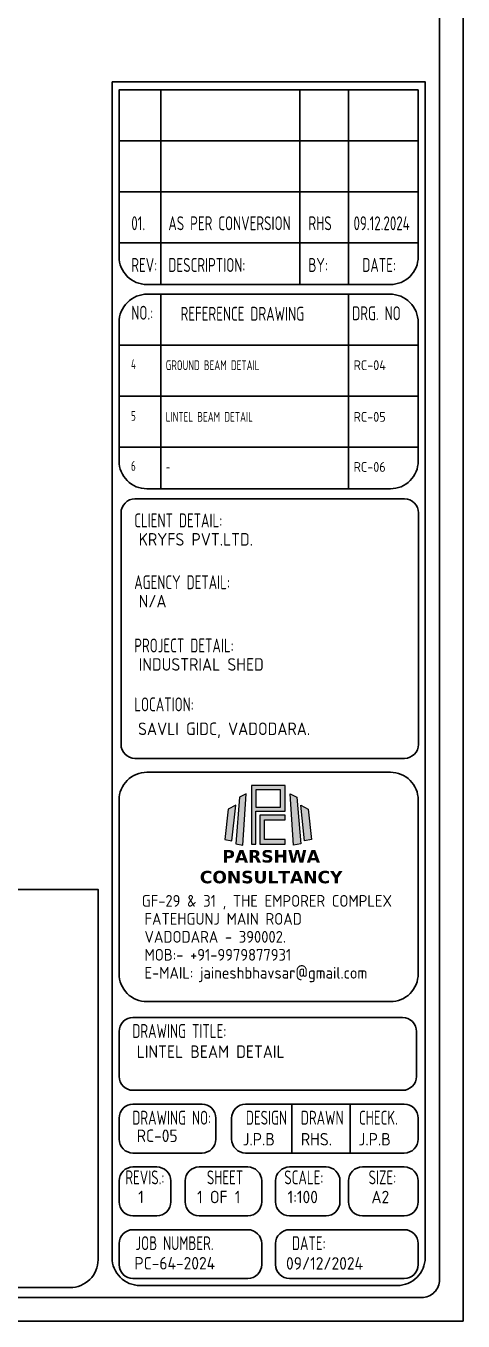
# Model space of a CAD drawing. Header units: inches. Extents: x -605 to 2991212, y -2872845 to 0.
# Drawn here: x 2670300 to 2695377, y -2758774 to -2684434 of the extents above; entities that cross this region are included whole.
import ezdxf

# ---------------------------------------------------------------- set-up
doc = ezdxf.new("R2010")
doc.units = ezdxf.units.IN
doc.header["$LTSCALE"] = 600
doc.header["$MEASUREMENT"] = 0
doc.layers.add('rSHEET', color=2, linetype='Continuous', lineweight=30)
doc.styles.get("Standard").update_dxf_attribs({"font": 'arial.ttf'})
doc.styles.add('TEXT3', font='geniso.shx')
doc.styles.add('TEXT3 0.75NA', font='geniso.shx', dxfattribs={"width": 0.75})

# ---------------------------------------------------------------- blocks, each defined once
blk = doc.blocks.new('Q')
at = {"linetype": 'Continuous', "ltscale": 0.5}
h = blk.add_hatch(color=152, dxfattribs=at)
h.dxf.hatch_style = 1
h.paths.add_polyline_path([(9.79, 19.18), (9.79, 9.76), (10.5, 9.76), (10.5, 15.05), (15.19, 15.05), (15.19, 19.18)])
h.paths.add_polyline_path([(10.5, 18.5), (10.5, 15.72), (14.45, 15.72), (14.45, 18.5)], flags=16)
h = blk.add_hatch(color=10, dxfattribs=at)
h.dxf.hatch_style = 1
h.paths.add_polyline_path([(7.87, 17.31), (7.27, 9.83), (8.41, 9.62), (8.96, 17.82)])
h.paths.add_polyline_path([(17.1, 17.31), (17.7, 9.83), (16.56, 9.62), (16.01, 17.82)])
h = blk.add_hatch(color=152, dxfattribs=at)
h.dxf.hatch_style = 1
h.paths.add_polyline_path([(6.07, 15.37), (5.53, 10.52), (6.67, 10.29), (7.27, 16.02)])
h.paths.add_polyline_path([(18.9, 15.37), (19.44, 10.52), (18.3, 10.29), (17.7, 16.02)])
h = blk.add_hatch(color=152, dxfattribs=at)
h.dxf.hatch_style = 1
h.paths.add_polyline_path([(11.15, 14.43), (11.15, 9.76), (15.19, 9.76), (15.19, 10.52), (11.87, 10.52), (11.87, 13.69), (15.19, 13.69), (15.19, 14.43)])
at = {"color": 152, "linetype": 'Continuous'}
for points in [[(9.79, 19.18), (9.79, 9.76), (10.5, 9.76), (10.5, 15.05), (15.19, 15.05), (15.19, 19.18), (9.79, 19.18)], [(10.5, 18.5), (10.5, 15.72), (14.45, 15.72), (14.45, 18.5), (10.5, 18.5)], [(6.07, 15.37), (5.53, 10.52), (6.67, 10.29), (7.27, 16.02), (6.07, 15.37)], [(18.9, 15.37), (19.44, 10.52), (18.3, 10.29), (17.7, 16.02), (18.9, 15.37)], [(11.15, 14.43), (11.15, 9.76), (15.19, 9.76), (15.19, 10.52), (11.87, 10.52), (11.87, 13.69), (15.19, 13.69), (15.19, 14.43), (11.15, 14.43)]]:
    blk.add_lwpolyline(points, dxfattribs=at)
at = {"color": 10, "linetype": 'Continuous'}
for points in [[(7.87, 17.31), (7.27, 9.83), (8.41, 9.62), (8.96, 17.82), (7.87, 17.31)], [(17.1, 17.31), (17.7, 9.83), (16.56, 9.62), (16.01, 17.82), (17.1, 17.31)]]:
    blk.add_lwpolyline(points, dxfattribs=at)
at = {"linetype": 'Continuous', "insert": (1.32, 8.82), "char_height": 2, "attachment_point": 1}
blk.add_mtext_dynamic_manual_height_columns('\\pxqc;{\\fVerdana|b1|i0|c0|p34;\\C152;PARSHWA\\PCONSULTANCY }', width=23.282, gutter_width=1, heights=[6.3], dxfattribs=at)

msp = doc.modelspace()

# ---------------------------------------------------------------- linework, layer by layer
at = {"layer": 'rSHEET'}
for p, q in [((2678038.3, -2688104), (2678038.3, -2699277.1)), ((2686019.1, -2688104), (2686019.1, -2699277.1)), ((2688812.4, -2688104), (2688812.4, -2699277.1)), ((2692802.7, -2691030.3), (2675644.1, -2691030.3)), ((2692802.7, -2693956.5), (2675644.1, -2693956.5)), ((2692802.7, -2696882.8), (2675644.1, -2696882.8)), ((2678038.3, -2699829.3), (2678038.3, -2711002.4)), ((2688812.4, -2699829.3), (2688812.4, -2711002.4)), ((2692802.7, -2702755.6), (2675644.1, -2702755.6)), ((2692802.7, -2705681.9), (2675644.1, -2705681.9)), ((2692802.7, -2708608.2), (2675644.1, -2708608.2)), ((2685548.9, -2746326.6), (2685548.9, -2749129.2)), ((2688906.3, -2746326.6), (2688906.3, -2749129.2))]:
    msp.add_line(p, q, dxfattribs=at)
msp.add_lwpolyline([(2695377, -2758774.1), (2695377, -2616551.8), (2594815.6, -2616551.8), (2594815.6, -2758774.1)], close=True, dxfattribs=at)
for points in [[(2694025, -2756403.8), (2694025, -2618922.2, 0.4142136), (2693009.2, -2617906.3), (2597183.5, -2617906.3, 0.4142136), (2596167.6, -2618922.2), (2596167.6, -2756403.8, 0.4142136), (2597183.5, -2757419.6), (2693009.2, -2757419.6, 0.4142136)], [(2675245, -2687640.2), (2693201.8, -2687640.2), (2693201.8, -2755133.5, -0.4142136), (2691605.6, -2756729.6), (2676841.2, -2756729.6, -0.4142136), (2675245, -2755133.5)], [(2692802.7, -2688104), (2692802.7, -2697680.9, -0.4142136), (2691206.6, -2699277.1), (2677240.2, -2699277.1, -0.4142136), (2675644.1, -2697680.9), (2675644.1, -2688104)], [(2692802.7, -2701457.4), (2692802.7, -2709406.2, -0.4142136), (2691206.6, -2711002.4), (2677240.2, -2711002.4, -0.4142136), (2675644.1, -2709406.2), (2675644.1, -2701457.4, -0.4142136), (2677272.2, -2699829.3), (2691174.6, -2699829.3, -0.4142136)], [(2692022.9, -2726473.3), (2676553.7, -2726473.3, -0.4142136), (2675755.6, -2725675.2), (2675755.6, -2712382.1, -0.4142136), (2676553.7, -2711584), (2692022.9, -2711584, -0.4142136), (2692821, -2712382.1), (2692821, -2725675.2, -0.4142136)], [(2677240.2, -2727271.4), (2691206.6, -2727271.4, -0.4142136), (2692802.7, -2728867.5), (2692802.7, -2738843.5, -0.4142136), (2691206.6, -2740439.6), (2677240.2, -2740439.6, -0.4142136), (2675644.1, -2738843.5), (2675644.1, -2728867.5, -0.4142136)], [(2596725.3, -2733993.8), (2674436.2, -2733993.8), (2674436.2, -2755253.9, -0.4142136), (2672840, -2756850.1), (2598321.5, -2756850.1, -0.4142136), (2596725.3, -2755253.9)], [(2691908, -2745528.5), (2676442.1, -2745528.5, -0.4142136), (2675644.1, -2744730.5), (2675644.1, -2742146.9, -0.4142136), (2676442.1, -2741348.9), (2691908, -2741348.9, -0.4142136), (2692706.1, -2742146.9), (2692706.1, -2744730.5, -0.4142136)], [(2680401, -2749129.2), (2676442.1, -2749129.2, -0.4142136), (2675644.1, -2748331.1), (2675644.1, -2747124.7, -0.4142136), (2676442.1, -2746326.6), (2680401, -2746326.6, -0.4142136), (2681199, -2747124.7), (2681199, -2748331.1, -0.4142136)], [(2692004.7, -2749129.2), (2682897.4, -2749129.2, -0.4142136), (2682099.3, -2748331.1), (2682099.3, -2747124.7, -0.4142136), (2682897.4, -2746326.6), (2692004.7, -2746326.6, -0.4142136), (2692802.7, -2747124.7), (2692802.7, -2748331.1, -0.4142136)], [(2676442.1, -2749927.3), (2677815.2, -2749927.3, -0.4142136), (2678613.3, -2750725.4), (2678613.3, -2751931.8, -0.4142136), (2677815.2, -2752729.9), (2676442.1, -2752729.9, -0.4142136), (2675644.1, -2751931.8), (2675644.1, -2750725.4, -0.4142136)], [(2680231.7, -2749927.3), (2683026.3, -2749927.3, -0.4142136), (2683824.4, -2750725.4), (2683824.4, -2751931.8, -0.4142136), (2683026.3, -2752729.9), (2680231.7, -2752729.9, -0.4142136), (2679433.7, -2751931.8), (2679433.7, -2750725.4, -0.4142136)], [(2685420.5, -2749927.3), (2687515.5, -2749927.3, -0.4142136), (2688313.6, -2750725.4), (2688313.6, -2751931.8, -0.4142136), (2687515.5, -2752729.9), (2685420.5, -2752729.9, -0.4142136), (2684622.4, -2751931.8), (2684622.4, -2750725.4, -0.4142136)], [(2689599.1, -2749927.3), (2692004.7, -2749927.3, -0.4142136), (2692802.7, -2750725.4), (2692802.7, -2751931.8, -0.4142136), (2692004.7, -2752729.9), (2689599.1, -2752729.9, -0.4142136), (2688801, -2751931.8), (2688801, -2750725.4, -0.4142136)], [(2683026.3, -2756330.6), (2676442.1, -2756330.6, -0.4142136), (2675644.1, -2755532.5), (2675644.1, -2754326.1, -0.4142136), (2676442.1, -2753528), (2683026.3, -2753528, -0.4142136), (2683824.4, -2754326.1), (2683824.4, -2755532.5, -0.4142136)], [(2692004.7, -2756330.6), (2685420.5, -2756330.6, -0.4142136), (2684622.4, -2755532.5), (2684622.4, -2754326.1, -0.4142136), (2685420.5, -2753528), (2692004.7, -2753528, -0.4142136), (2692802.7, -2754326.1), (2692802.7, -2755532.5, -0.4142136)]]:
    msp.add_lwpolyline(points, format="xyb", close=True, dxfattribs=at)

# ---------------------------------------------------------------- block references
at = {"linetype": 'Continuous', "xscale": 357.6196611876754, "yscale": 357.6196611876754, "zscale": 357.6196611876754}
msp.add_blockref('Q', (2679732.1, -2734892.9), dxfattribs=at)

# ---------------------------------------------------------------- texts
at = {"layer": 'rSHEET', "style": 'TEXT3 0.75NA', "width": 0.75}
for s, height, p in [('01.', 798.08, (2676343.4, -2696161.2)), ('AS PER CONVERSION', 798.078, (2678470.9, -2696161.2)), ('RHS', 798.08, (2686507.1, -2696161.2)), ('09.12.2024', 798.08, (2689091.5, -2696161.2)), ('REV:', 798.08, (2676343.4, -2698555.4)), ('DESCRIPTION:', 798.078, (2678470.9, -2698555.4)), ('BY:', 798.08, (2686507.1, -2698555.4)), ('DATE:', 798.08, (2689594.5, -2698555.4)), ('NO.:', 798.08, (2676343.4, -2701297.6)), ('REFERENCE DRAWING', 798.078, (2679169.3, -2701355.8)), ('DRG. NO', 798.08, (2689012.5, -2701326.5)), ('6', 564.3, (2676327.6, -2709973.6)), ('-', 564.3, (2678320.9, -2710030.8)), ('CLIENT DETAIL:', 798.078, (2676513, -2713216.3)), ('AGENCY DETAIL:', 798.078, (2676513, -2716763.9)), ('PROJECT DETAIL:', 798.078, (2676513, -2720395.1)), ('LOCATION:', 798.08, (2676513, -2723775.8)), ('DRAWING TITLE:', 798.078, (2676401.4, -2742522)), ('DRAWING NO:', 798.078, (2676401.4, -2747499.8)), ('DESIGN', 798.08, (2682915, -2747499.8)), ('DRAWN', 798.08, (2686068.9, -2747499.8)), ('CHECK.', 798.08, (2689405.9, -2747499.8)), ('REVIS.:', 798.08, (2676001.6, -2750924.9)), ('SHEET', 798.08, (2680680.5, -2750924.9)), ('SCALE:', 798.08, (2685120.4, -2750924.9)), ('SIZE:', 798.08, (2689958.3, -2750924.9)), ('JOB NUMBER.', 798.078, (2676581.8, -2754701.2)), ('DATE:', 798.08, (2685560.2, -2754701.2))]:
    msp.add_text(s, height=height, dxfattribs=at).set_placement(p)
at = {"layer": 'rSHEET', "color": 2, "style": 'TEXT3 0.75NA', "width": 0.75}
for s, height, p in [('4', 564.3, (2676327.6, -2704133.4)), ('GROUND BEAM DETAIL', 564.298, (2678320.9, -2704190.6))]:
    msp.add_text(s, height=height, dxfattribs=at).set_placement(p)
at = {"layer": 'rSHEET', "color": 2, "style": 'TEXT3 0.75NA'}
msp.add_text('RC-04', height=564.3, dxfattribs=at).set_placement((2689094.9, -2704190.6))
at = {"layer": 'rSHEET', "color": 1, "style": 'TEXT3 0.75NA', "width": 0.75}
for s, height, p in [('5', 564.3, (2676327.6, -2707098.5)), ('LINTEL BEAM DETAIL', 564.298, (2678320.9, -2707155.7))]:
    msp.add_text(s, height=height, dxfattribs=at).set_placement(p)
at = {"layer": 'rSHEET', "color": 1, "style": 'TEXT3 0.75NA'}
msp.add_text('RC-05', height=564.3, dxfattribs=at).set_placement((2689094.9, -2707155.7))
at = {"layer": 'rSHEET'}
for s, height, style, p in [('RC-06', 564.3, 'TEXT3 0.75NA', (2689094.9, -2710030.8)), ('KRYFS PVT.LTD.', 718.27, 'TEXT3', (2676767.2, -2714263.5)), ('N/A', 718.27, 'TEXT3', (2676767.2, -2717811.2)), ('INDUSTRIAL SHED', 718.27, 'TEXT3', (2676767.2, -2721442.3)), ('SAVLI GIDC, VADODARA.', 718.27, 'TEXT3', (2676732.6, -2725136.6)), ('LINTEL BEAM DETAIL', 718.27, 'TEXT3', (2676655.7, -2743667.7)), ('RC-05', 718.27, 'TEXT3', (2676655.7, -2748496.2)), ('J.P.B', 718.27, 'TEXT3', (2682730.2, -2748693.8)), ('RHS.', 718.27, 'TEXT3', (2686068.3, -2748693.8)), ('J.P.B', 718.27, 'TEXT3', (2689380.8, -2748693.8)), ('1', 718.3, 'TEXT3', (2676742.6, -2752010.8)), ('1 OF 1', 718.27, 'TEXT3', (2680118.7, -2752010.8)), ('1:100', 718.27, 'TEXT3', (2685311.2, -2752010.8)), ('A2', 718.27, 'TEXT3', (2690119.4, -2752010.8)), ('PC-64-2024', 718.27, 'TEXT3', (2676521, -2755811.6)), ('09/12/2024', 718.27, 'TEXT3', (2685220.9, -2755821.4))]:
    msp.add_text(s, height=height, dxfattribs=dict(at, style=style)).set_placement(p)
at = {"layer": 'rSHEET', "lineweight": 13, "style": 'TEXT3'}
for s, p in [('GF-29 & 31 , THE EMPORER COMPLEX', (2676945.9, -2734990)), ('FATEHGUNJ MAIN ROAD', (2677100.7, -2736022.1)), ('VADODARA - 390002.', (2677100.7, -2737054.3)), ('MOB:- +91-9979877931', (2677100.7, -2738086.4)), ('E-MAIL: jaineshbhavsar@gmail.com', (2677100.7, -2739118.6))]:
    msp.add_text(s, height=672.427, dxfattribs=at).set_placement(p)

doc.saveas('drawing.dxf')
